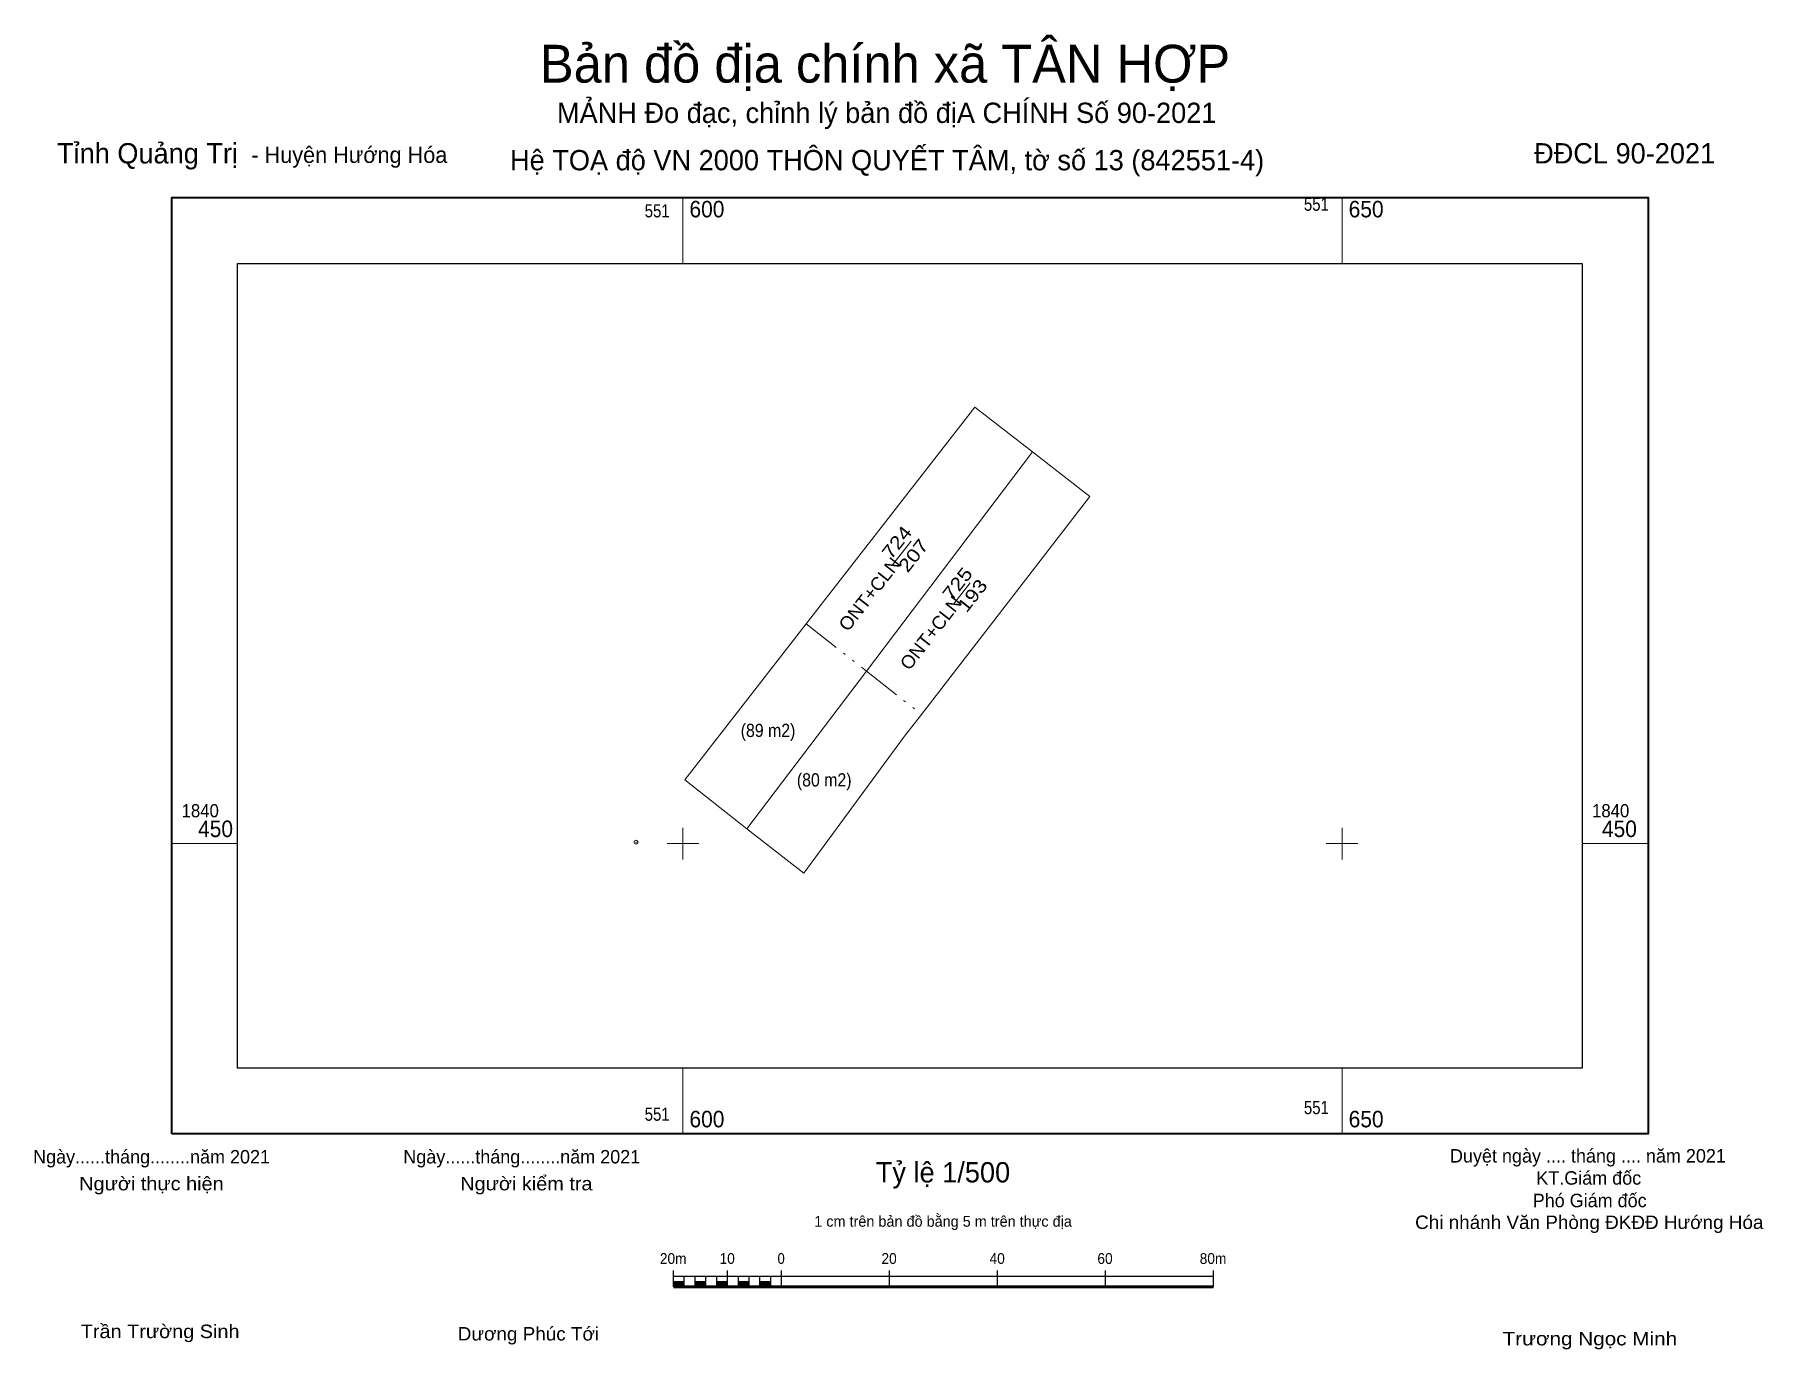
# Model space of a CAD drawing. Header units: metres. Extents: x 551551 to 551682, y 1840412 to 1840511.
import ezdxf
from ezdxf.enums import TextEntityAlignment as Align

# ---------------------------------------------------------------- set-up
doc = ezdxf.new("R2010")
doc.units = ezdxf.units.M
doc.header["$LTSCALE"] = 0.58
doc.header["$PDMODE"] = 32
doc.header["$PDSIZE"] = 0.29
doc.linetypes.add('DASH_DOUBLE_DOT', pattern=[9.2, 5, -1.2, 0.3, -1.2, 0.3, -1.2])
for name, color, linetype, lineweight in [('1', 7, 'DASH_DOUBLE_DOT', 13), ('10', 7, 'Continuous', 13), ('13', 7, 'Continuous', 13), ('2', 7, 'Continuous', 25), ('63', 7, 'Continuous', 13)]:
    doc.layers.add(name, color=color, linetype=linetype, lineweight=lineweight)
doc.layers.add('4', color=7, linetype='Continuous')

msp = doc.modelspace()

# ---------------------------------------------------------------- hatches: boundary and pattern name
at = {"layer": '2'}
for points in [[(551599.29, 1840416.38), (551600.11, 1840416.38), (551600.11, 1840416.79), (551599.29, 1840416.79)], [(551600.93, 1840416.38), (551601.75, 1840416.38), (551601.75, 1840416.79), (551600.93, 1840416.79)], [(551602.57, 1840416.38), (551603.39, 1840416.38), (551603.39, 1840416.79), (551602.57, 1840416.79)], [(551604.21, 1840416.38), (551605.02, 1840416.38), (551605.02, 1840416.79), (551604.21, 1840416.79)], [(551605.84, 1840416.38), (551606.66, 1840416.38), (551606.66, 1840416.79), (551605.84, 1840416.79)]]:
    msp.add_hatch(color=256, dxfattribs=at).paths.add_polyline_path(points)

# ---------------------------------------------------------------- linework, layer by layer
at = {"layer": '1'}
for p, q in [((551609.35, 1840466.67), (551613.92, 1840463.09)), ((551613.92, 1840463.09), (551618.09, 1840459.81))]:
    msp.add_line(p, q, dxfattribs=at)
at = {"layer": '10'}
for p, q in [((551613.92, 1840463.09), (551626.52, 1840479.72)), ((551604.86, 1840451.13), (551613.92, 1840463.09))]:
    msp.add_line(p, q, dxfattribs=at)
msp.add_lwpolyline([(551630.88, 1840476.33), (551626.52, 1840479.72), (551622.15, 1840483.12), (551609.35, 1840466.67), (551600.14, 1840454.83), (551604.86, 1840451.13), (551609.17, 1840447.75), (551616.81, 1840458.16), (551618.09, 1840459.81)], close=True, dxfattribs=at)
msp.add_point((551596.44, 1840450.11), dxfattribs=at)
at = {"layer": '13'}
for p, q in [((551615.91, 1840471.15), (551617.32, 1840472.95)), ((551620.52, 1840468.16), (551621.79, 1840469.79))]:
    msp.add_line(p, q, dxfattribs=at)
at = {"layer": '2'}
for p, q in [((551599.29, 1840416.38), (551599.29, 1840417.61)), ((551599.29, 1840417.2), (551640.24, 1840417.2)), ((551600.11, 1840416.38), (551600.11, 1840417.2)), ((551600.93, 1840416.38), (551600.93, 1840417.2)), ((551601.75, 1840416.38), (551601.75, 1840417.2)), ((551602.57, 1840416.38), (551602.57, 1840417.2)), ((551603.39, 1840416.38), (551603.39, 1840417.61)), ((551604.21, 1840416.38), (551604.21, 1840417.2)), ((551605.02, 1840416.38), (551605.02, 1840417.2)), ((551605.84, 1840416.38), (551605.84, 1840417.2)), ((551606.66, 1840416.38), (551606.66, 1840417.2)), ((551607.48, 1840416.38), (551607.48, 1840417.61)), ((551615.67, 1840416.38), (551615.67, 1840417.61)), ((551623.86, 1840416.38), (551623.86, 1840417.61)), ((551632.05, 1840416.38), (551632.05, 1840417.61)), ((551640.24, 1840416.38), (551640.24, 1840417.61))]:
    msp.add_line(p, q, dxfattribs=at)
at = {"layer": '2', "lineweight": 53}
msp.add_line((551599.29, 1840416.38), (551640.24, 1840416.38), dxfattribs=at)
at = {"layer": '2', "lineweight": 13}
for points in [[(551599.29, 1840416.38), (551600.11, 1840416.38), (551600.11, 1840416.79), (551599.29, 1840416.79)], [(551600.93, 1840416.38), (551601.75, 1840416.38), (551601.75, 1840416.79), (551600.93, 1840416.79)], [(551602.57, 1840416.38), (551603.39, 1840416.38), (551603.39, 1840416.79), (551602.57, 1840416.79)], [(551604.21, 1840416.38), (551605.02, 1840416.38), (551605.02, 1840416.79), (551604.21, 1840416.79)], [(551605.84, 1840416.38), (551606.66, 1840416.38), (551606.66, 1840416.79), (551605.84, 1840416.79)]]:
    msp.add_lwpolyline(points, close=True, dxfattribs=at)
at = {"layer": '63'}
for p, q in [((551600, 1840494.01), (551600, 1840499.01)), ((551650, 1840494.01), (551650, 1840499.01)), ((551600, 1840448.8), (551600, 1840451.2)), ((551650, 1840448.8), (551650, 1840451.2)), ((551561.23, 1840450), (551566.23, 1840450)), ((551598.8, 1840450), (551601.2, 1840450)), ((551648.8, 1840450), (551651.2, 1840450)), ((551668.21, 1840450), (551673.21, 1840450)), ((551600, 1840427.98), (551600, 1840432.98)), ((551650, 1840427.98), (551650, 1840432.98))]:
    msp.add_line(p, q, dxfattribs=at)
at = {"layer": '63', "lineweight": 40}
msp.add_lwpolyline([(551561.23, 1840427.98), (551561.23, 1840499.01), (551673.21, 1840499.01), (551673.21, 1840427.98)], close=True, dxfattribs=at)
at = {"layer": '63', "lineweight": 25}
msp.add_lwpolyline([(551566.23, 1840432.98), (551566.23, 1840494.01), (551668.21, 1840494.01), (551668.21, 1840432.98)], close=True, dxfattribs=at)
msp.add_lwpolyline([(551566.23, 1840432.98), (551566.23, 1840494.01), (551668.21, 1840494.01), (551668.21, 1840432.98)], close=True, dxfattribs=at)
msp.add_lwpolyline([(551566.23, 1840432.98), (551566.23, 1840494.01), (551668.21, 1840494.01), (551668.21, 1840432.98)], close=True, dxfattribs=at)

# ---------------------------------------------------------------- texts
at = {"layer": '1', "width": 0.9}
for s, p in [('(89 m2)', (551606.46, 1840458.09)), ('(80 m2)', (551610.72, 1840454.34))]:
    msp.add_text(s, height=1, dxfattribs=at).set_placement(p, align=Align.CENTER)
at = {"layer": '13', "width": 1.2}
for s, rotation, p in [('724', 51.901, (551616.624, 1840472.5465)), ('725', 51.902, (551621.2183, 1840469.4065))]:
    msp.add_text(s, height=1, rotation=rotation, dxfattribs=at).set_placement(p, align=Align.CENTER)
at = {"layer": '2'}
for s, height, p in [('Bản đồ địa chính xã TÂN HỢP', 2.87, (551615.335, 1840507.73)), ('MẢNH Đo đạc, chỉnh lý bản đồ địA CHÍNH Số 90-2021', 1.54, (551615.46, 1840504.67)), ('Hệ TOẠ độ VN 2000 THÔN QUYẾT TÂM, tờ số 13 (842551-4)', 1.54, (551615.49, 1840501.08)), ('Duyệt ngày .... tháng .... năm 2021', 1.02, (551668.65, 1840425.81)), ('Ngày......tháng........năm 2021', 1.02, (551559.7, 1840425.74)), ('Ngày......tháng........năm 2021', 1.02, (551587.78, 1840425.74)), ('Tỷ lệ 1/500', 1.54, (551619.73, 1840424.3)), ('KT.Giám đốc', 1.02, (551668.71, 1840424.13)), ('Phó Giám đốc', 1.02, (551668.78, 1840422.42)), ('1 cm trên bản đồ bằng 5 m trên thực địa', 0.8188, (551619.735, 1840420.94))]:
    msp.add_text(s, height=height, dxfattribs=at).set_placement(p, align=Align.CENTER)
for s, height, p in [('Tỉnh Quảng Trị ', 1.539, (551552.53, 1840501.6)), ('- Huyện Hướng Hóa', 1.228, (551567.27, 1840501.64))]:
    msp.add_text(s, height=height, dxfattribs=at).set_placement(p)
msp.add_text('ĐĐCL 90-2021', height=1.54, dxfattribs=at).set_placement((551678.3, 1840501.6), align=Align.RIGHT)
at = {"layer": '2', "width": 1.05}
for rotation, p in [(51.901, (551616.59, 1840471.213)), (51.902, (551621.2378, 1840468.263))]:
    msp.add_text('ONT+CLN', height=1, rotation=rotation, dxfattribs=at).set_placement(p, align=Align.RIGHT)
at = {"layer": '2'}
for s, height, width, p in [('Người thực hiện', 1.024, 1.1, (551559.69, 1840423.7)), ('Người kiểm tra', 1.024, 1.1, (551588.13, 1840423.7)), ('Chi nhánh Văn Phòng ĐKĐĐ Hướng Hóa', 1.02, 1.05, (551668.75, 1840420.77)), ('20m', 0.8188, 0.95, (551599.265, 1840418.12)), ('10', 0.8188, 0.95, (551603.36, 1840418.12)), ('0', 0.8188, 0.9, (551607.455, 1840418.12)), ('20', 0.8188, 0.95, (551615.64, 1840418.12)), ('40', 0.8188, 0.95, (551623.84, 1840418.12)), ('60', 0.8188, 0.95, (551632.02, 1840418.12)), ('80m', 0.8188, 0.95, (551640.215, 1840418.12)), ('Trần Trường Sinh', 1.024, 1.1, (551560.35, 1840412.49)), ('Dương Phúc Tới', 1.02, 1.05, (551588.285, 1840412.31)), ('Trương Ngọc Minh', 1.02, 1.15, (551668.795, 1840411.94))]:
    msp.add_text(s, height=height, dxfattribs=dict(at, width=width)).set_placement(p, align=Align.CENTER)
at = {"layer": '4', "width": 1.2}
for s, rotation, p in [('207', 51.901, (551617.8784, 1840471.5465)), ('193', 51.902, (551622.3444, 1840468.5115))]:
    msp.add_text(s, height=1, rotation=rotation, dxfattribs=at).set_placement(p, align=Align.CENTER)
at = {"layer": '63', "width": 0.85}
for p in [(551649, 1840498.01), (551599, 1840497.51), (551599, 1840428.98), (551649, 1840429.48)]:
    msp.add_text('551', height=1, dxfattribs=at).set_placement(p, align=Align.RIGHT)
at = {"layer": '63', "width": 0.95}
for s, height, p in [('600', 1.25, (551600.5, 1840497.51)), ('650', 1.25, (551650.5, 1840497.51)), ('1840', 1, (551561.98, 1840452)), ('1840', 1, (551561.98, 1840452)), ('450', 1.25, (551563.23, 1840450.5)), ('1840', 1, (551668.96, 1840452)), ('1840', 1, (551668.96, 1840452)), ('450', 1.25, (551669.71, 1840450.5)), ('600', 1.25, (551600.5, 1840428.48)), ('650', 1.25, (551650.5, 1840428.48))]:
    msp.add_text(s, height=height, dxfattribs=at).set_placement(p)

doc.saveas('drawing.dxf')
